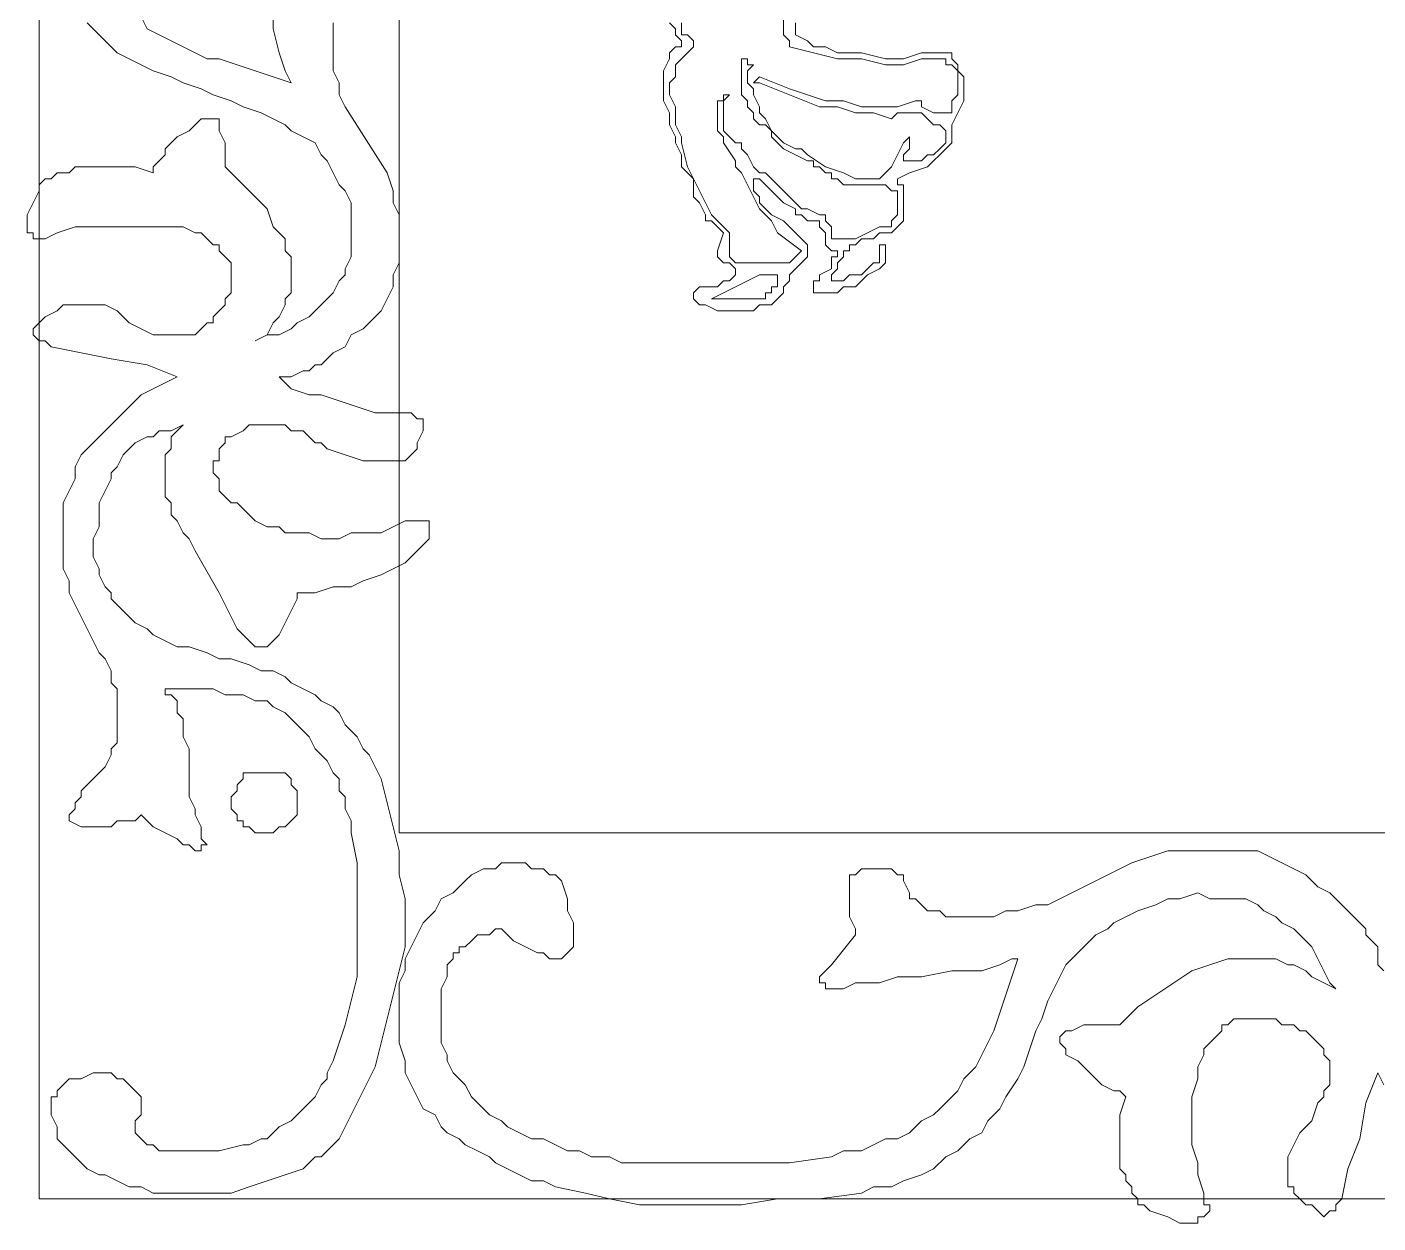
# Model space of a CAD drawing. Extents: x -66030 to 95157, y -13132 to 45879.
# Drawn here: x -25350 to -24471, y 13128 to 13906 of the extents above; entities that cross this region are included whole.
import ezdxf

# ---------------------------------------------------------------- set-up
doc = ezdxf.new("R2010")
doc.units = 0
doc.header["$LTSCALE"] = 100
doc.header["$MEASUREMENT"] = 0
doc.layers.get('0').update_dxf_attribs({"linetype": 'CONTINUOUS'})

msp = doc.modelspace()

# ---------------------------------------------------------------- linework, layer by layer
at = {"lineweight": 0}
for points in [[(-25342.37, 16299.58), (-23608.13, 16299.58), (-23608.13, 13143.56), (-25342.37, 13143.56), (-25342.37, 16299.58)], [(-25108.02, 15948.04), (-23842.48, 15948.04), (-23842.48, 13381.82), (-25108.02, 13381.82), (-25108.02, 15948.04)], [(-24861.94, 13741.17), (-24861.94, 13737.26), (-24865.85, 13737.26), (-24865.85, 13733.36), (-24869.75, 13733.36), (-24869.75, 13729.45), (-24873.66, 13729.45), (-24881.47, 13729.45), (-24885.38, 13729.45), (-24893.19, 13729.45), (-24901, 13729.45), (-24904.91, 13729.45), (-24897.09, 13733.36), (-24889.28, 13737.26), (-24881.47, 13741.17), (-24873.66, 13745.08), (-24873.66, 13745.08), (-24869.75, 13745.08), (-24865.85, 13745.08), (-24865.85, 13745.08), (-24861.94, 13745.08), (-24861.94, 13741.17), (-24861.94, 13741.17)], [(-25174.42, 13401.35), (-25174.42, 13397.45), (-25174.42, 13393.54), (-25178.32, 13389.63), (-25178.32, 13389.63), (-25182.23, 13385.73), (-25186.14, 13385.73), (-25190.04, 13381.82), (-25193.95, 13381.82), (-25201.76, 13381.82), (-25205.67, 13385.73), (-25209.57, 13385.73), (-25209.57, 13389.63), (-25213.48, 13389.63), (-25213.48, 13393.54), (-25217.38, 13397.45), (-25217.38, 13401.35), (-25217.38, 13405.26), (-25213.48, 13409.16), (-25213.48, 13413.07), (-25209.57, 13416.98), (-25209.57, 13420.88), (-25205.67, 13420.88), (-25201.76, 13420.88), (-25193.95, 13420.88), (-25190.04, 13420.88), (-25186.14, 13420.88), (-25182.23, 13420.88), (-25178.32, 13416.98), (-25178.32, 13416.98), (-25178.32, 13413.07), (-25174.42, 13409.16), (-25174.42, 13405.26), (-25174.42, 13401.35)]]:
    msp.add_lwpolyline(points, close=True, dxfattribs=at)
for points in [[(-25275.97, 13913.03), (-25272.07, 13905.22), (-25264.26, 13901.32), (-25256.44, 13897.41), (-25248.63, 13893.5), (-25240.82, 13889.6), (-25233.01, 13885.69), (-25225.2, 13885.69), (-25178.32, 13870.07), (-25182.23, 13877.88), (-25186.14, 13889.6), (-25190.04, 13905.22), (-25190.04, 13920.84)], [(-24924.44, 13909.13), (-24924.44, 13905.22), (-24924.44, 13901.32), (-24920.53, 13901.32), (-24920.53, 13901.32), (-24916.62, 13897.41), (-24916.62, 13893.5), (-24916.62, 13893.5), (-24920.53, 13889.6), (-24920.53, 13889.6), (-24924.44, 13885.69), (-24924.44, 13885.69), (-24928.34, 13881.79), (-24928.34, 13881.79), (-24928.34, 13873.97), (-24932.25, 13870.07), (-24932.25, 13862.26), (-24928.34, 13854.44), (-24928.34, 13842.73), (-24924.44, 13834.91), (-24924.44, 13831.01), (-24920.53, 13815.38), (-24912.72, 13799.76), (-24908.81, 13791.95), (-24904.91, 13784.14), (-24901, 13780.23), (-24897.09, 13776.32), (-24893.19, 13772.42), (-24893.19, 13768.51), (-24893.19, 13764.61), (-24893.19, 13760.7), (-24893.19, 13760.7), (-24893.19, 13756.79), (-24893.19, 13756.79), (-24889.28, 13752.89), (-24889.28, 13752.89), (-24885.38, 13752.89), (-24877.56, 13752.89), (-24873.66, 13752.89), (-24869.75, 13752.89), (-24865.85, 13752.89), (-24861.94, 13752.89), (-24858.03, 13752.89), (-24854.13, 13752.89), (-24850.22, 13756.79), (-24850.22, 13756.79), (-24850.22, 13756.79), (-24846.32, 13760.7), (-24846.32, 13760.7), (-24861.94, 13772.42), (-24865.85, 13780.23), (-24873.66, 13788.04), (-24877.56, 13795.85), (-24881.47, 13803.67), (-24885.38, 13811.48), (-24889.28, 13815.38), (-24889.28, 13819.29), (-24897.09, 13831.01), (-24897.09, 13834.91), (-24901, 13838.82), (-24901, 13846.63), (-24901, 13850.54), (-24901, 13850.54), (-24901, 13854.44), (-24901, 13858.35), (-24897.09, 13858.35), (-24897.09, 13862.26), (-24893.19, 13862.26), (-24897.09, 13858.35), (-24897.09, 13854.44), (-24897.09, 13846.63), (-24897.09, 13838.82), (-24893.19, 13834.91), (-24889.28, 13831.01), (-24885.38, 13831.01), (-24885.38, 13827.1), (-24881.47, 13823.2), (-24877.56, 13815.38), (-24873.66, 13811.48), (-24869.75, 13811.48), (-24865.85, 13807.57), (-24861.94, 13803.67), (-24854.13, 13795.85), (-24850.22, 13791.95), (-24846.32, 13788.04), (-24842.41, 13788.04), (-24834.6, 13784.14), (-24834.6, 13784.14), (-24834.6, 13784.14), (-24830.69, 13784.14), (-24830.69, 13780.23), (-24830.69, 13780.23), (-24826.79, 13776.32), (-24826.79, 13772.42), (-24826.79, 13768.51), (-24826.79, 13768.51), (-24822.88, 13768.51), (-24822.88, 13768.51), (-24822.88, 13768.51), (-24811.16, 13768.51), (-24803.35, 13772.42), (-24795.54, 13776.32), (-24791.63, 13776.32), (-24787.73, 13776.32), (-24787.73, 13780.23), (-24783.82, 13784.14), (-24783.82, 13784.14), (-24783.82, 13788.04), (-24783.82, 13791.95), (-24783.82, 13795.85), (-24783.82, 13795.85), (-24783.82, 13799.76), (-24787.73, 13799.76), (-24791.63, 13803.67), (-24791.63, 13803.67), (-24795.54, 13803.67), (-24799.45, 13803.67), (-24807.26, 13803.67), (-24811.16, 13803.67), (-24815.07, 13803.67), (-24818.98, 13803.67), (-24822.88, 13807.57), (-24822.88, 13807.57), (-24826.79, 13807.57), (-24826.79, 13811.48), (-24830.69, 13811.48), (-24834.6, 13815.38), (-24838.5, 13815.38), (-24838.5, 13819.29), (-24842.41, 13819.29), (-24850.22, 13823.2), (-24858.03, 13827.1), (-24865.85, 13834.91), (-24865.85, 13838.82), (-24869.75, 13842.73), (-24873.66, 13842.73), (-24877.56, 13846.63), (-24877.56, 13850.54), (-24881.47, 13854.44), (-24881.47, 13858.35), (-24885.38, 13862.26), (-24885.38, 13866.16), (-24885.38, 13873.97), (-24885.38, 13877.88), (-24885.38, 13881.79), (-24885.38, 13885.69), (-24881.47, 13885.69), (-24881.47, 13885.69), (-24881.47, 13885.69), (-24881.47, 13881.79), (-24877.56, 13881.79), (-24881.47, 13877.88), (-24881.47, 13870.07), (-24881.47, 13870.07), (-24877.56, 13866.16), (-24877.56, 13862.26), (-24873.66, 13854.44), (-24873.66, 13850.54), (-24869.75, 13846.63), (-24865.85, 13838.82), (-24861.94, 13834.91), (-24858.03, 13831.01), (-24850.22, 13827.1), (-24846.32, 13827.1), (-24842.41, 13823.2), (-24830.69, 13815.38), (-24818.98, 13811.48), (-24811.16, 13807.57), (-24803.35, 13807.57), (-24799.45, 13807.57), (-24795.54, 13807.57), (-24791.63, 13811.48), (-24787.73, 13815.38), (-24787.73, 13815.38), (-24783.82, 13823.2), (-24779.92, 13831.01), (-24779.92, 13831.01), (-24776.01, 13834.91), (-24776.01, 13834.91), (-24776.01, 13831.01), (-24776.01, 13831.01), (-24776.01, 13827.1), (-24779.92, 13823.2), (-24779.92, 13819.29), (-24779.92, 13819.29), (-24776.01, 13819.29), (-24772.1, 13819.29), (-24768.2, 13819.29), (-24764.29, 13823.2), (-24760.39, 13823.2), (-24756.48, 13827.1), (-24752.57, 13831.01), (-24752.57, 13834.91), (-24752.57, 13838.82), (-24752.57, 13838.82), (-24752.57, 13838.82), (-24756.48, 13842.73), (-24760.39, 13842.73), (-24760.39, 13842.73), (-24764.29, 13846.63), (-24764.29, 13846.63), (-24764.29, 13846.63), (-24768.2, 13850.54), (-24772.1, 13850.54), (-24776.01, 13850.54), (-24783.82, 13850.54), (-24787.73, 13846.63), (-24787.73, 13846.63), (-24799.45, 13850.54), (-24811.16, 13850.54), (-24822.88, 13854.44), (-24834.6, 13854.44), (-24854.13, 13862.26), (-24873.66, 13870.07), (-24873.66, 13870.07), (-24877.56, 13870.07), (-24877.56, 13870.07), (-24873.66, 13873.97), (-24854.13, 13866.16), (-24830.69, 13858.35), (-24818.98, 13858.35), (-24807.26, 13854.44), (-24795.54, 13854.44), (-24783.82, 13854.44), (-24772.1, 13858.35), (-24768.2, 13858.35), (-24768.2, 13854.44), (-24760.39, 13850.54), (-24756.48, 13850.54), (-24756.48, 13850.54), (-24752.57, 13850.54), (-24752.57, 13850.54), (-24752.57, 13850.54), (-24748.67, 13850.54), (-24748.67, 13858.35), (-24744.76, 13862.26), (-24744.76, 13866.16), (-24744.76, 13870.07), (-24744.76, 13873.97), (-24744.76, 13877.88), (-24748.67, 13881.79), (-24752.57, 13881.79), (-24752.57, 13885.69), (-24756.48, 13885.69), (-24760.39, 13885.69), (-24764.29, 13885.69), (-24768.2, 13885.69), (-24779.92, 13881.79), (-24787.73, 13881.79), (-24791.63, 13881.79), (-24791.63, 13881.79), (-24807.26, 13885.69), (-24822.88, 13885.69), (-24838.5, 13889.6), (-24854.13, 13893.5), (-24854.13, 13897.41), (-24858.03, 13901.32), (-24858.03, 13901.32), (-24858.03, 13905.22), (-24858.03, 13913.03)], [(-25150.98, 13909.13), (-25150.98, 13901.32), (-25150.98, 13897.41), (-25150.98, 13889.6), (-25150.98, 13885.69), (-25150.98, 13877.88), (-25147.08, 13870.07), (-25147.08, 13862.26), (-25143.17, 13854.44), (-25115.83, 13811.48), (-25111.92, 13799.76), (-25111.92, 13791.95), (-25108.02, 13784.14), (-25108.02, 13776.32), (-25108.02, 13768.51), (-25108.02, 13760.7), (-25108.02, 13752.89), (-25111.92, 13745.08), (-25111.92, 13737.26), (-25115.83, 13729.45), (-25119.73, 13721.64), (-25123.64, 13717.73), (-25131.45, 13709.92), (-25139.26, 13706.02), (-25143.17, 13698.2), (-25150.98, 13694.3), (-25154.89, 13690.39), (-25158.79, 13686.49), (-25162.7, 13686.49), (-25166.61, 13682.58), (-25170.51, 13682.58), (-25178.32, 13678.68), (-25182.23, 13678.68), (-25186.14, 13678.68), (-25178.32, 13670.86), (-25166.61, 13666.96), (-25158.79, 13666.96), (-25147.08, 13663.05), (-25135.36, 13659.15), (-25123.64, 13655.24), (-25111.92, 13655.24), (-25100.2, 13655.24), (-25096.3, 13651.33), (-25096.3, 13651.33), (-25092.39, 13651.33), (-25092.39, 13651.33), (-25092.39, 13647.43), (-25092.39, 13647.43), (-25092.39, 13647.43), (-25092.39, 13643.52), (-25096.3, 13635.71), (-25096.3, 13631.8), (-25104.11, 13623.99), (-25104.11, 13623.99), (-25104.11, 13623.99), (-25104.11, 13623.99), (-25104.11, 13623.99), (-25108.02, 13623.99), (-25115.83, 13623.99), (-25119.73, 13623.99), (-25131.45, 13623.99), (-25154.89, 13631.8), (-25158.79, 13635.71), (-25162.7, 13635.71), (-25166.61, 13639.62), (-25170.51, 13643.52), (-25174.42, 13643.52), (-25178.32, 13643.52), (-25182.23, 13647.43), (-25186.14, 13647.43), (-25190.04, 13647.43), (-25193.95, 13647.43), (-25197.85, 13647.43), (-25201.76, 13647.43), (-25205.67, 13647.43), (-25209.57, 13643.52), (-25217.38, 13639.62), (-25221.29, 13639.62), (-25221.29, 13635.71), (-25225.2, 13631.8), (-25225.2, 13627.9), (-25225.2, 13623.99), (-25229.1, 13623.99), (-25229.1, 13620.09), (-25229.1, 13616.18), (-25225.2, 13612.27), (-25225.2, 13608.37), (-25225.2, 13604.46), (-25221.29, 13600.56), (-25217.38, 13596.65), (-25213.48, 13596.65), (-25209.57, 13592.74), (-25205.67, 13588.84), (-25201.76, 13584.93), (-25193.95, 13581.03), (-25186.14, 13581.03), (-25182.23, 13577.12), (-25174.42, 13577.12), (-25166.61, 13577.12), (-25158.79, 13573.21), (-25154.89, 13573.21), (-25147.08, 13573.21), (-25139.26, 13577.12), (-25131.45, 13577.12), (-25123.64, 13577.12), (-25119.73, 13577.12), (-25111.92, 13581.03), (-25104.11, 13584.93), (-25096.3, 13584.93), (-25092.39, 13584.93), (-25092.39, 13584.93), (-25088.49, 13584.93), (-25088.49, 13584.93), (-25088.49, 13581.03), (-25088.49, 13577.12), (-25088.49, 13573.21), (-25092.39, 13569.31), (-25096.3, 13565.4), (-25104.11, 13557.59), (-25111.92, 13553.68), (-25119.73, 13549.78), (-25131.45, 13545.87), (-25139.26, 13541.97), (-25150.98, 13541.97), (-25162.7, 13538.06), (-25174.42, 13538.06), (-25174.42, 13534.15), (-25178.32, 13526.34), (-25182.23, 13518.53), (-25186.14, 13510.72), (-25190.04, 13506.81), (-25193.95, 13502.91), (-25197.85, 13502.91), (-25201.76, 13502.91), (-25201.76, 13502.91), (-25205.67, 13506.81), (-25209.57, 13510.72), (-25213.48, 13514.62), (-25225.2, 13538.06), (-25240.82, 13565.4), (-25244.73, 13573.21), (-25248.63, 13577.12), (-25252.54, 13584.93), (-25256.44, 13588.84), (-25256.44, 13596.65), (-25260.35, 13600.56), (-25260.35, 13604.46), (-25260.35, 13608.37), (-25260.35, 13616.18), (-25260.35, 13620.09), (-25260.35, 13623.99), (-25260.35, 13627.9), (-25256.44, 13631.8), (-25256.44, 13639.62), (-25252.54, 13643.52), (-25248.63, 13647.43), (-25256.44, 13643.52), (-25264.26, 13643.52), (-25268.16, 13639.62), (-25272.07, 13639.62), (-25279.88, 13635.71), (-25283.79, 13631.8), (-25287.69, 13627.9), (-25291.6, 13620.09), (-25295.5, 13616.18), (-25295.5, 13612.27), (-25299.41, 13604.46), (-25303.31, 13596.65), (-25303.31, 13588.84), (-25303.31, 13581.03), (-25307.22, 13573.21), (-25307.22, 13565.4), (-25307.22, 13561.5), (-25303.31, 13553.68), (-25303.31, 13549.78), (-25299.41, 13541.97), (-25295.5, 13538.06), (-25295.5, 13534.15), (-25287.69, 13526.34), (-25283.79, 13522.44), (-25279.88, 13518.53), (-25272.07, 13514.62), (-25268.16, 13510.72), (-25260.35, 13506.81), (-25252.54, 13502.91), (-25244.73, 13502.91), (-25233.01, 13499), (-25225.2, 13495.09), (-25217.38, 13495.09), (-25205.67, 13491.19), (-25197.85, 13487.28), (-25190.04, 13487.28), (-25182.23, 13483.38), (-25178.32, 13479.47), (-25170.51, 13475.56), (-25162.7, 13471.66), (-25158.79, 13467.75), (-25150.98, 13463.85), (-25147.08, 13459.94), (-25143.17, 13452.13), (-25139.26, 13448.22), (-25135.36, 13444.32), (-25131.45, 13436.51), (-25127.55, 13432.6), (-25119.73, 13416.98), (-25115.83, 13401.35), (-25111.92, 13385.73), (-25108.02, 13370.1), (-25108.02, 13354.48), (-25104.11, 13338.86), (-25104.11, 13323.23), (-25104.11, 13307.61), (-25108.02, 13291.98), (-25111.92, 13276.36), (-25115.83, 13260.74), (-25119.73, 13245.11), (-25123.64, 13229.49), (-25131.45, 13213.86), (-25139.26, 13198.24), (-25147.08, 13182.62), (-25150.98, 13178.71), (-25154.89, 13174.81), (-25158.79, 13170.9), (-25162.7, 13170.9), (-25166.61, 13166.99), (-25170.51, 13163.09), (-25182.23, 13159.18), (-25193.95, 13155.28), (-25205.67, 13151.37), (-25217.38, 13147.46), (-25233.01, 13147.46), (-25240.82, 13147.46), (-25252.54, 13147.46), (-25260.35, 13147.46), (-25268.16, 13147.46), (-25275.97, 13151.37), (-25283.79, 13151.37), (-25291.6, 13155.28), (-25299.41, 13159.18), (-25303.31, 13159.18), (-25311.13, 13163.09), (-25315.03, 13166.99), (-25318.94, 13170.9), (-25322.84, 13174.81), (-25326.75, 13178.71), (-25330.66, 13182.62), (-25330.66, 13190.43), (-25334.56, 13198.24), (-25334.56, 13198.24), (-25334.56, 13202.15), (-25334.56, 13206.05), (-25334.56, 13209.96), (-25330.66, 13209.96), (-25330.66, 13213.86), (-25330.66, 13213.86), (-25326.75, 13217.77), (-25326.75, 13217.77), (-25322.84, 13221.68), (-25315.03, 13221.68), (-25307.22, 13225.58), (-25299.41, 13225.58), (-25295.5, 13225.58), (-25291.6, 13221.68), (-25287.69, 13221.68), (-25283.79, 13217.77), (-25283.79, 13217.77), (-25279.88, 13213.86), (-25279.88, 13213.86), (-25275.97, 13209.96), (-25275.97, 13206.05), (-25275.97, 13206.05), (-25275.97, 13202.15), (-25275.97, 13198.24), (-25279.88, 13194.34), (-25279.88, 13190.43), (-25279.88, 13186.52), (-25279.88, 13186.52), (-25275.97, 13182.62), (-25275.97, 13182.62), (-25272.07, 13178.71), (-25268.16, 13178.71), (-25268.16, 13178.71), (-25264.26, 13174.81), (-25252.54, 13174.81), (-25240.82, 13174.81), (-25225.2, 13174.81), (-25209.57, 13178.71), (-25205.67, 13178.71), (-25197.85, 13182.62), (-25193.95, 13182.62), (-25190.04, 13186.52), (-25186.14, 13190.43), (-25178.32, 13194.34), (-25174.42, 13198.24), (-25170.51, 13202.15), (-25166.61, 13206.05), (-25162.7, 13209.96), (-25158.79, 13217.77), (-25154.89, 13221.68), (-25154.89, 13225.58), (-25150.98, 13233.39), (-25147.08, 13245.11), (-25143.17, 13256.83), (-25139.26, 13272.45), (-25135.36, 13288.08), (-25135.36, 13303.7), (-25135.36, 13323.23), (-25135.36, 13342.76), (-25135.36, 13362.29), (-25139.26, 13381.82), (-25139.26, 13389.63), (-25143.17, 13397.45), (-25143.17, 13405.26), (-25147.08, 13409.16), (-25147.08, 13416.98), (-25150.98, 13420.88), (-25154.89, 13428.69), (-25158.79, 13432.6), (-25162.7, 13436.51), (-25166.61, 13444.32), (-25170.51, 13448.22), (-25174.42, 13452.13), (-25178.32, 13456.03), (-25182.23, 13459.94), (-25190.04, 13463.85), (-25193.95, 13467.75), (-25201.76, 13467.75), (-25209.57, 13471.66), (-25221.29, 13471.66), (-25229.1, 13475.56), (-25236.91, 13475.56), (-25244.73, 13475.56), (-25252.54, 13475.56), (-25260.35, 13475.56), (-25260.35, 13471.66), (-25256.44, 13471.66), (-25252.54, 13467.75), (-25252.54, 13459.94), (-25248.63, 13456.03), (-25248.63, 13448.22), (-25248.63, 13444.32), (-25244.73, 13436.51), (-25244.73, 13424.79), (-25244.73, 13416.98), (-25244.73, 13413.07), (-25244.73, 13405.26), (-25240.82, 13397.45), (-25240.82, 13393.54), (-25236.91, 13385.73), (-25236.91, 13377.92), (-25233.01, 13374.01), (-25233.01, 13374.01), (-25236.91, 13374.01), (-25236.91, 13370.1), (-25240.82, 13370.1), (-25244.73, 13374.01), (-25248.63, 13374.01), (-25252.54, 13377.92), (-25260.35, 13381.82), (-25268.16, 13385.73), (-25275.97, 13393.54), (-25279.88, 13389.63), (-25283.79, 13389.63), (-25291.6, 13389.63), (-25295.5, 13385.73), (-25303.31, 13385.73), (-25307.22, 13385.73), (-25315.03, 13385.73), (-25322.84, 13389.63), (-25322.84, 13389.63), (-25322.84, 13393.54), (-25318.94, 13397.45), (-25318.94, 13401.35), (-25315.03, 13405.26), (-25315.03, 13409.16), (-25311.13, 13413.07), (-25307.22, 13416.98), (-25303.31, 13420.88), (-25299.41, 13424.79), (-25295.5, 13432.6), (-25295.5, 13436.51), (-25291.6, 13440.41), (-25291.6, 13444.32), (-25291.6, 13452.13), (-25291.6, 13456.03), (-25291.6, 13463.85), (-25291.6, 13467.75), (-25291.6, 13475.56), (-25295.5, 13479.47), (-25295.5, 13487.28), (-25299.41, 13495.09), (-25303.31, 13499), (-25307.22, 13506.81), (-25311.13, 13514.62), (-25315.03, 13522.44), (-25318.94, 13530.25), (-25322.84, 13538.06), (-25322.84, 13545.87), (-25326.75, 13553.68), (-25326.75, 13557.59), (-25326.75, 13565.4), (-25326.75, 13573.21), (-25326.75, 13581.03), (-25326.75, 13588.84), (-25326.75, 13596.65), (-25322.84, 13604.46), (-25318.94, 13612.27), (-25318.94, 13620.09), (-25315.03, 13627.9), (-25307.22, 13635.71), (-25299.41, 13643.52), (-25291.6, 13651.33), (-25283.79, 13659.15), (-25275.97, 13666.96), (-25268.16, 13670.86), (-25260.35, 13674.77), (-25252.54, 13678.68), (-25272.07, 13686.49), (-25295.5, 13690.39), (-25315.03, 13694.3), (-25334.56, 13698.2), (-25338.47, 13702.11), (-25342.37, 13702.11), (-25342.37, 13702.11), (-25346.28, 13706.02), (-25346.28, 13706.02), (-25346.28, 13706.02), (-25346.28, 13709.92), (-25342.37, 13713.83), (-25342.37, 13713.83), (-25342.37, 13713.83), (-25338.47, 13717.73), (-25330.66, 13721.64), (-25326.75, 13725.55), (-25322.84, 13725.55), (-25322.84, 13725.55), (-25315.03, 13725.55), (-25307.22, 13725.55), (-25299.41, 13725.55), (-25291.6, 13721.64), (-25283.79, 13713.83), (-25275.97, 13709.92), (-25268.16, 13706.02), (-25264.26, 13706.02), (-25260.35, 13706.02), (-25256.44, 13706.02), (-25252.54, 13706.02), (-25248.63, 13706.02), (-25244.73, 13706.02), (-25240.82, 13706.02), (-25236.91, 13709.92), (-25236.91, 13709.92), (-25233.01, 13713.83), (-25229.1, 13713.83), (-25229.1, 13717.73), (-25225.2, 13721.64), (-25221.29, 13725.55), (-25221.29, 13729.45), (-25217.38, 13733.36), (-25217.38, 13737.26), (-25217.38, 13741.17), (-25217.38, 13745.08), (-25217.38, 13748.98), (-25217.38, 13752.89), (-25221.29, 13756.79), (-25221.29, 13756.79), (-25225.2, 13760.7), (-25225.2, 13764.61), (-25229.1, 13764.61), (-25233.01, 13768.51), (-25236.91, 13772.42), (-25240.82, 13772.42), (-25248.63, 13776.32), (-25260.35, 13776.32), (-25268.16, 13776.32), (-25279.88, 13776.32), (-25291.6, 13776.32), (-25299.41, 13776.32), (-25311.13, 13776.32), (-25318.94, 13776.32), (-25330.66, 13772.42), (-25338.47, 13768.51), (-25342.37, 13768.51), (-25342.37, 13768.51), (-25346.28, 13768.51), (-25346.28, 13772.42), (-25346.28, 13772.42), (-25350.19, 13772.42), (-25350.19, 13776.32), (-25350.19, 13776.32), (-25350.19, 13780.23), (-25350.19, 13784.14), (-25346.28, 13791.95), (-25342.37, 13799.76), (-25342.37, 13803.67), (-25338.47, 13807.57), (-25334.56, 13807.57), (-25330.66, 13811.48), (-25326.75, 13811.48), (-25322.84, 13811.48), (-25318.94, 13815.38), (-25315.03, 13815.38), (-25303.31, 13815.38), (-25291.6, 13815.38), (-25279.88, 13815.38), (-25268.16, 13811.48), (-25268.16, 13815.38), (-25264.26, 13819.29), (-25260.35, 13823.2), (-25260.35, 13827.1), (-25256.44, 13831.01), (-25252.54, 13834.91), (-25244.73, 13838.82), (-25240.82, 13842.73), (-25236.91, 13846.63), (-25233.01, 13846.63), (-25233.01, 13846.63), (-25233.01, 13846.63), (-25229.1, 13846.63), (-25229.1, 13846.63), (-25225.2, 13846.63), (-25225.2, 13842.73), (-25225.2, 13842.73), (-25225.2, 13838.82), (-25221.29, 13831.01), (-25221.29, 13823.2), (-25221.29, 13815.38), (-25221.29, 13815.38), (-25213.48, 13807.57), (-25201.76, 13795.85), (-25193.95, 13788.04), (-25190.04, 13776.32), (-25182.23, 13768.51), (-25182.23, 13760.7), (-25178.32, 13756.79), (-25178.32, 13752.89), (-25178.32, 13748.98), (-25178.32, 13741.17), (-25178.32, 13737.26), (-25178.32, 13733.36), (-25182.23, 13729.45), (-25182.23, 13725.55), (-25186.14, 13717.73), (-25190.04, 13713.83), (-25193.95, 13706.02), (-25201.76, 13702.11), (-25193.95, 13706.02), (-25186.14, 13706.02), (-25178.32, 13709.92), (-25174.42, 13713.83), (-25166.61, 13717.73), (-25162.7, 13721.64), (-25158.79, 13725.55), (-25154.89, 13729.45), (-25150.98, 13733.36), (-25147.08, 13741.17), (-25143.17, 13745.08), (-25143.17, 13748.98), (-25139.26, 13756.79), (-25139.26, 13760.7), (-25139.26, 13768.51), (-25139.26, 13776.32), (-25139.26, 13784.14), (-25139.26, 13791.95), (-25143.17, 13799.76), (-25147.08, 13803.67), (-25150.98, 13811.48), (-25154.89, 13819.29), (-25158.79, 13823.2), (-25162.7, 13831.01), (-25170.51, 13834.91), (-25178.32, 13838.82), (-25182.23, 13842.73), (-25190.04, 13846.63), (-25197.85, 13850.54), (-25209.57, 13854.44), (-25217.38, 13858.35), (-25229.1, 13862.26), (-25236.91, 13866.16), (-25248.63, 13870.07), (-25256.44, 13873.97), (-25268.16, 13877.88), (-25275.97, 13881.79), (-25283.79, 13885.69), (-25291.6, 13889.6), (-25299.41, 13897.41), (-25303.31, 13901.32), (-25311.13, 13909.13)], [(-24850.22, 13909.13), (-24850.22, 13905.22), (-24850.22, 13905.22), (-24850.22, 13901.32), (-24842.41, 13897.41), (-24838.5, 13893.5), (-24830.69, 13893.5), (-24822.88, 13889.6), (-24807.26, 13889.6), (-24791.63, 13885.69), (-24787.73, 13885.69), (-24783.82, 13885.69), (-24779.92, 13885.69), (-24768.2, 13889.6), (-24760.39, 13889.6), (-24756.48, 13889.6), (-24756.48, 13889.6), (-24752.57, 13889.6), (-24748.67, 13889.6), (-24748.67, 13885.69), (-24744.76, 13881.79), (-24744.76, 13877.88), (-24740.86, 13873.97), (-24740.86, 13873.97), (-24740.86, 13870.07), (-24740.86, 13866.16), (-24740.86, 13862.26), (-24740.86, 13858.35), (-24748.67, 13842.73), (-24748.67, 13838.82), (-24748.67, 13834.91), (-24748.67, 13831.01), (-24752.57, 13827.1), (-24756.48, 13823.2), (-24760.39, 13819.29), (-24764.29, 13815.38), (-24776.01, 13811.48), (-24783.82, 13807.57), (-24783.82, 13807.57), (-24783.82, 13807.57), (-24783.82, 13803.67), (-24783.82, 13803.67), (-24779.92, 13803.67), (-24779.92, 13799.76), (-24779.92, 13791.95), (-24779.92, 13788.04), (-24779.92, 13780.23), (-24779.92, 13780.23), (-24783.82, 13776.32), (-24783.82, 13776.32), (-24787.73, 13772.42), (-24791.63, 13772.42), (-24795.54, 13772.42), (-24799.45, 13768.51), (-24807.26, 13768.51), (-24811.16, 13764.61), (-24815.07, 13764.61), (-24815.07, 13760.7), (-24818.98, 13760.7), (-24818.98, 13756.79), (-24822.88, 13752.89), (-24822.88, 13748.98), (-24826.79, 13745.08), (-24826.79, 13741.17), (-24826.79, 13741.17), (-24826.79, 13741.17), (-24822.88, 13741.17), (-24822.88, 13741.17), (-24818.98, 13741.17), (-24815.07, 13745.08), (-24807.26, 13745.08), (-24803.35, 13748.98), (-24803.35, 13748.98), (-24799.45, 13752.89), (-24795.54, 13752.89), (-24795.54, 13756.79), (-24795.54, 13756.79), (-24795.54, 13760.7), (-24795.54, 13760.7), (-24795.54, 13764.61), (-24795.54, 13764.61), (-24795.54, 13764.61), (-24791.63, 13764.61), (-24791.63, 13764.61), (-24791.63, 13760.7), (-24791.63, 13760.7), (-24791.63, 13756.79), (-24791.63, 13752.89), (-24795.54, 13748.98), (-24795.54, 13748.98), (-24803.35, 13745.08), (-24807.26, 13741.17), (-24811.16, 13737.26), (-24818.98, 13737.26), (-24822.88, 13733.36), (-24834.6, 13733.36), (-24838.5, 13733.36), (-24838.5, 13733.36), (-24838.5, 13737.26), (-24838.5, 13737.26), (-24838.5, 13741.17), (-24834.6, 13741.17), (-24834.6, 13745.08), (-24834.6, 13745.08), (-24826.79, 13748.98), (-24826.79, 13752.89), (-24826.79, 13756.79), (-24822.88, 13756.79), (-24822.88, 13760.7), (-24826.79, 13760.7), (-24826.79, 13760.7), (-24826.79, 13760.7), (-24830.69, 13764.61), (-24830.69, 13764.61), (-24830.69, 13768.51), (-24830.69, 13772.42), (-24834.6, 13776.32), (-24834.6, 13780.23), (-24838.5, 13780.23), (-24842.41, 13780.23), (-24842.41, 13780.23), (-24846.32, 13784.14), (-24850.22, 13784.14), (-24850.22, 13788.04), (-24858.03, 13791.95), (-24861.94, 13795.85), (-24865.85, 13799.76), (-24869.75, 13803.67), (-24873.66, 13807.57), (-24873.66, 13807.57), (-24877.56, 13807.57), (-24877.56, 13803.67), (-24877.56, 13799.76), (-24873.66, 13795.85), (-24873.66, 13791.95), (-24869.75, 13788.04), (-24865.85, 13784.14), (-24858.03, 13780.23), (-24854.13, 13776.32), (-24850.22, 13772.42), (-24846.32, 13768.51), (-24846.32, 13768.51), (-24842.41, 13764.61), (-24842.41, 13760.7), (-24842.41, 13756.79), (-24846.32, 13752.89), (-24850.22, 13748.98), (-24854.13, 13745.08), (-24854.13, 13741.17), (-24858.03, 13737.26), (-24858.03, 13733.36), (-24861.94, 13729.45), (-24861.94, 13729.45), (-24865.85, 13725.55), (-24873.66, 13725.55), (-24877.56, 13721.64), (-24885.38, 13721.64), (-24893.19, 13721.64), (-24901, 13721.64), (-24908.81, 13725.55), (-24912.72, 13725.55), (-24916.62, 13729.45), (-24916.62, 13729.45), (-24916.62, 13733.36), (-24916.62, 13733.36), (-24916.62, 13733.36), (-24912.72, 13737.26), (-24908.81, 13737.26), (-24904.91, 13737.26), (-24901, 13737.26), (-24897.09, 13741.17), (-24893.19, 13741.17), (-24893.19, 13741.17), (-24889.28, 13745.08), (-24889.28, 13745.08), (-24889.28, 13748.98), (-24889.28, 13748.98), (-24893.19, 13752.89), (-24897.09, 13752.89), (-24897.09, 13752.89), (-24901, 13756.79), (-24901, 13760.7), (-24897.09, 13772.42), (-24901, 13776.32), (-24904.91, 13780.23), (-24908.81, 13780.23), (-24908.81, 13784.14), (-24912.72, 13791.95), (-24916.62, 13795.85), (-24916.62, 13799.76), (-24916.62, 13803.67), (-24916.62, 13807.57), (-24920.53, 13811.48), (-24924.44, 13815.38), (-24924.44, 13815.38), (-24924.44, 13819.29), (-24924.44, 13823.2), (-24928.34, 13831.01), (-24928.34, 13834.91), (-24932.25, 13842.73), (-24932.25, 13850.54), (-24936.15, 13858.35), (-24936.15, 13870.07), (-24936.15, 13877.88), (-24932.25, 13885.69), (-24932.25, 13885.69), (-24932.25, 13889.6), (-24928.34, 13893.5), (-24924.44, 13893.5), (-24924.44, 13897.41), (-24924.44, 13897.41), (-24924.44, 13897.41), (-24924.44, 13897.41), (-24928.34, 13901.32), (-24928.34, 13905.22), (-24932.25, 13909.13)], [(-24467.44, 13217.77), (-24471.34, 13225.58), (-24479.16, 13206.05), (-24483.06, 13182.62), (-24490.87, 13163.09), (-24494.78, 13143.56), (-24498.69, 13139.65), (-24498.69, 13135.75), (-24498.69, 13135.75), (-24502.59, 13135.75), (-24502.59, 13135.75), (-24506.5, 13131.84), (-24506.5, 13131.84), (-24510.4, 13135.75), (-24510.4, 13135.75), (-24514.31, 13139.65), (-24518.22, 13139.65), (-24522.12, 13143.56), (-24526.03, 13147.46), (-24526.03, 13151.37), (-24529.93, 13151.37), (-24529.93, 13155.28), (-24529.93, 13159.18), (-24529.93, 13159.18), (-24529.93, 13163.09), (-24529.93, 13170.9), (-24526.03, 13178.71), (-24522.12, 13186.52), (-24514.31, 13194.34), (-24510.4, 13206.05), (-24506.5, 13209.96), (-24506.5, 13213.86), (-24502.59, 13217.77), (-24502.59, 13221.68), (-24502.59, 13225.58), (-24502.59, 13225.58), (-24502.59, 13229.49), (-24502.59, 13233.39), (-24506.5, 13237.3), (-24506.5, 13241.21), (-24510.4, 13245.11), (-24510.4, 13245.11), (-24514.31, 13249.02), (-24518.22, 13252.92), (-24522.12, 13252.92), (-24526.03, 13256.83), (-24533.84, 13256.83), (-24537.75, 13260.74), (-24541.65, 13260.74), (-24545.56, 13260.74), (-24553.37, 13260.74), (-24557.28, 13260.74), (-24561.18, 13260.74), (-24565.09, 13260.74), (-24568.99, 13256.83), (-24572.9, 13256.83), (-24572.9, 13252.92), (-24576.81, 13249.02), (-24580.71, 13245.11), (-24584.62, 13241.21), (-24584.62, 13237.3), (-24588.52, 13229.49), (-24588.52, 13221.68), (-24592.43, 13209.96), (-24592.43, 13198.24), (-24592.43, 13190.43), (-24592.43, 13178.71), (-24588.52, 13166.99), (-24588.52, 13159.18), (-24584.62, 13147.46), (-24584.62, 13143.56), (-24584.62, 13139.65), (-24580.71, 13139.65), (-24580.71, 13135.75), (-24580.71, 13135.75), (-24584.62, 13131.84), (-24584.62, 13131.84), (-24588.52, 13131.84), (-24588.52, 13127.93), (-24592.43, 13127.93), (-24596.33, 13127.93), (-24600.24, 13127.93), (-24608.05, 13131.84), (-24619.77, 13135.75), (-24623.68, 13139.65), (-24627.58, 13139.65), (-24627.58, 13143.56), (-24631.49, 13147.46), (-24631.49, 13151.37), (-24635.39, 13155.28), (-24635.39, 13159.18), (-24639.3, 13163.09), (-24639.3, 13170.9), (-24639.3, 13174.81), (-24639.3, 13178.71), (-24639.3, 13186.52), (-24639.3, 13198.24), (-24635.39, 13209.96), (-24639.3, 13213.86), (-24643.21, 13213.86), (-24651.02, 13217.77), (-24654.92, 13221.68), (-24658.83, 13225.58), (-24662.74, 13229.49), (-24666.64, 13233.39), (-24674.45, 13237.3), (-24674.45, 13241.21), (-24674.45, 13241.21), (-24678.36, 13245.11), (-24678.36, 13245.11), (-24678.36, 13249.02), (-24678.36, 13249.02), (-24678.36, 13249.02), (-24674.45, 13252.92), (-24674.45, 13252.92), (-24670.55, 13252.92), (-24662.74, 13256.83), (-24654.92, 13256.83), (-24647.11, 13256.83), (-24639.3, 13256.83), (-24639.3, 13256.83), (-24627.58, 13268.55), (-24615.86, 13276.36), (-24604.15, 13284.17), (-24592.43, 13291.98), (-24580.71, 13295.89), (-24568.99, 13299.8), (-24565.09, 13299.8), (-24561.18, 13299.8), (-24553.37, 13299.8), (-24549.46, 13299.8), (-24541.65, 13299.8), (-24537.75, 13299.8), (-24529.93, 13295.89), (-24526.03, 13295.89), (-24518.22, 13291.98), (-24514.31, 13288.08), (-24506.5, 13284.17), (-24498.69, 13280.27), (-24502.59, 13284.17), (-24506.5, 13291.98), (-24510.4, 13299.8), (-24514.31, 13307.61), (-24518.22, 13311.51), (-24522.12, 13315.42), (-24526.03, 13319.33), (-24533.84, 13323.23), (-24537.75, 13327.14), (-24545.56, 13331.04), (-24549.46, 13334.95), (-24557.28, 13338.86), (-24565.09, 13338.86), (-24572.9, 13338.86), (-24580.71, 13338.86), (-24588.52, 13342.76), (-24600.24, 13338.86), (-24608.05, 13338.86), (-24615.86, 13334.95), (-24627.58, 13331.04), (-24635.39, 13327.14), (-24643.21, 13323.23), (-24647.11, 13319.33), (-24654.92, 13315.42), (-24662.74, 13307.61), (-24666.64, 13303.7), (-24674.45, 13295.89), (-24678.36, 13288.08), (-24682.27, 13280.27), (-24686.17, 13272.45), (-24690.08, 13260.74), (-24693.98, 13252.92), (-24697.89, 13241.21), (-24701.8, 13229.49), (-24705.7, 13221.68), (-24713.51, 13209.96), (-24717.42, 13202.15), (-24725.23, 13194.34), (-24729.14, 13186.52), (-24736.95, 13182.62), (-24744.76, 13174.81), (-24752.57, 13170.9), (-24760.39, 13163.09), (-24768.2, 13159.18), (-24779.92, 13155.28), (-24787.73, 13151.37), (-24799.45, 13151.37), (-24807.26, 13147.46), (-24834.6, 13143.56), (-24861.94, 13143.56), (-24885.38, 13139.65), (-24908.81, 13139.65), (-24928.34, 13139.65), (-24951.78, 13139.65), (-24971.31, 13143.56), (-24986.93, 13147.46), (-25006.46, 13151.37), (-25014.27, 13155.28), (-25022.09, 13155.28), (-25029.9, 13159.18), (-25037.71, 13163.09), (-25045.52, 13166.99), (-25049.43, 13170.9), (-25057.24, 13174.81), (-25065.05, 13178.71), (-25068.96, 13182.62), (-25076.77, 13186.52), (-25080.67, 13190.43), (-25084.58, 13198.24), (-25092.39, 13202.15), (-25096.3, 13209.96), (-25100.2, 13217.77), (-25104.11, 13225.58), (-25104.11, 13233.39), (-25108.02, 13245.11), (-25108.02, 13252.92), (-25108.02, 13260.74), (-25108.02, 13268.55), (-25108.02, 13276.36), (-25108.02, 13284.17), (-25104.11, 13291.98), (-25104.11, 13299.8), (-25100.2, 13307.61), (-25096.3, 13315.42), (-25092.39, 13323.23), (-25084.58, 13331.04), (-25080.67, 13338.86), (-25072.86, 13342.76), (-25068.96, 13346.67), (-25065.05, 13350.57), (-25061.14, 13354.48), (-25053.33, 13358.39), (-25049.43, 13358.39), (-25045.52, 13358.39), (-25041.62, 13362.29), (-25033.8, 13362.29), (-25029.9, 13362.29), (-25025.99, 13362.29), (-25022.09, 13358.39), (-25014.27, 13358.39), (-25010.37, 13354.48), (-25006.46, 13354.48), (-25002.56, 13350.57), (-24998.65, 13338.86), (-24998.65, 13331.04), (-24994.74, 13323.23), (-24994.74, 13319.33), (-24994.74, 13311.51), (-24994.74, 13307.61), (-24998.65, 13303.7), (-24998.65, 13303.7), (-24998.65, 13303.7), (-25002.56, 13299.8), (-25006.46, 13299.8), (-25010.37, 13299.8), (-25014.27, 13303.7), (-25018.18, 13303.7), (-25025.99, 13307.61), (-25033.8, 13311.51), (-25041.62, 13319.33), (-25045.52, 13319.33), (-25049.43, 13315.42), (-25057.24, 13315.42), (-25061.14, 13311.51), (-25065.05, 13307.61), (-25068.96, 13307.61), (-25068.96, 13303.7), (-25072.86, 13303.7), (-25072.86, 13299.8), (-25076.77, 13295.89), (-25076.77, 13288.08), (-25080.67, 13280.27), (-25080.67, 13272.45), (-25080.67, 13260.74), (-25080.67, 13252.92), (-25080.67, 13245.11), (-25076.77, 13237.3), (-25076.77, 13233.39), (-25072.86, 13225.58), (-25068.96, 13221.68), (-25065.05, 13217.77), (-25061.14, 13209.96), (-25057.24, 13206.05), (-25053.33, 13202.15), (-25049.43, 13198.24), (-25041.62, 13194.34), (-25037.71, 13190.43), (-25029.9, 13186.52), (-25022.09, 13182.62), (-25014.27, 13182.62), (-25006.46, 13178.71), (-24998.65, 13174.81), (-24990.84, 13174.81), (-24983.03, 13170.9), (-24971.31, 13170.9), (-24963.5, 13166.99), (-24951.78, 13166.99), (-24932.25, 13166.99), (-24908.81, 13166.99), (-24881.47, 13166.99), (-24854.13, 13166.99), (-24826.79, 13170.9), (-24818.98, 13174.81), (-24807.26, 13174.81), (-24799.45, 13178.71), (-24791.63, 13182.62), (-24783.82, 13182.62), (-24776.01, 13186.52), (-24768.2, 13194.34), (-24760.39, 13198.24), (-24756.48, 13202.15), (-24748.67, 13209.96), (-24744.76, 13213.86), (-24740.86, 13221.68), (-24733.04, 13229.49), (-24729.14, 13237.3), (-24725.23, 13245.11), (-24721.33, 13252.92), (-24705.7, 13299.8), (-24709.61, 13299.8), (-24717.42, 13295.89), (-24729.14, 13291.98), (-24748.67, 13291.98), (-24768.2, 13288.08), (-24783.82, 13288.08), (-24795.54, 13284.17), (-24803.35, 13284.17), (-24811.16, 13284.17), (-24818.98, 13280.27), (-24822.88, 13280.27), (-24830.69, 13280.27), (-24830.69, 13280.27), (-24830.69, 13284.17), (-24834.6, 13284.17), (-24834.6, 13284.17), (-24834.6, 13288.08), (-24834.6, 13288.08), (-24830.69, 13291.98), (-24826.79, 13295.89), (-24811.16, 13315.42), (-24811.16, 13319.33), (-24815.07, 13327.14), (-24815.07, 13331.04), (-24815.07, 13334.95), (-24815.07, 13338.86), (-24815.07, 13342.76), (-24815.07, 13350.57), (-24815.07, 13354.48), (-24811.16, 13354.48), (-24807.26, 13358.39), (-24803.35, 13358.39), (-24799.45, 13358.39), (-24791.63, 13358.39), (-24787.73, 13358.39), (-24783.82, 13354.48), (-24779.92, 13354.48), (-24779.92, 13350.57), (-24776.01, 13342.76), (-24776.01, 13338.86), (-24772.1, 13338.86), (-24768.2, 13334.95), (-24764.29, 13331.04), (-24756.48, 13331.04), (-24752.57, 13327.14), (-24744.76, 13327.14), (-24736.95, 13327.14), (-24729.14, 13327.14), (-24721.33, 13327.14), (-24713.51, 13331.04), (-24705.7, 13331.04), (-24693.98, 13334.95), (-24686.17, 13334.95), (-24631.49, 13362.29), (-24619.77, 13366.2), (-24608.05, 13370.1), (-24600.24, 13370.1), (-24588.52, 13370.1), (-24580.71, 13370.1), (-24568.99, 13370.1), (-24561.18, 13370.1), (-24549.46, 13370.1), (-24541.65, 13366.2), (-24533.84, 13362.29), (-24526.03, 13358.39), (-24518.22, 13354.48), (-24510.4, 13346.67), (-24502.59, 13342.76), (-24494.78, 13334.95), (-24486.97, 13327.14), (-24483.06, 13323.23), (-24479.16, 13319.33), (-24479.16, 13315.42), (-24475.25, 13311.51), (-24471.34, 13307.61), (-24471.34, 13303.7), (-24471.34, 13295.89), (-24467.44, 13291.98)]]:
    msp.add_lwpolyline(points, dxfattribs=at)

doc.saveas('drawing.dxf')
